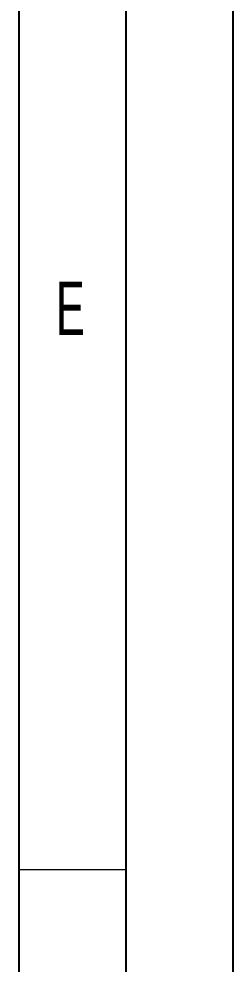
# Paper-space layout 'Sheet5' of a CAD drawing. Header units: millimetres. Extents: x 0 to 420, y 0 to 300.
# Drawn here: x 410 to 420, y 44.09 to 88.19 of the extents above; entities that cross this region are included whole.
import ezdxf

# ---------------------------------------------------------------- set-up
doc = ezdxf.new("R2010")
doc.units = ezdxf.units.MM
doc.layers.add('BORDER', color=7, linetype='Continuous')
doc.styles.add('SLDTEXTSTYLE0', font='TXT', dxfattribs={"width": 0.605})

psp = doc.layouts.new('Sheet5')

# ---------------------------------------------------------------- linework, layer by layer
at = {"layer": 'BORDER'}
for p, q in [((420, 0), (420, 297)), ((415.0000000000001, 5.000000000000004), (415.0000000000001, 291.9999999999999))]:
    psp.add_line(p, q, dxfattribs=at)
at = {"layer": 'BORDER', "lineweight": 25}
psp.add_line((409.9999999999999, 286.9999999999996), (410.0000000000001, 10.00000000000005), dxfattribs=at)
at = {"layer": 'BORDER', "color": 7, "linetype": 'Continuous', "lineweight": 18}
psp.add_line((410.0000000000031, 48.50000000000004), (415.0000000000031, 48.50000000000004), dxfattribs=at)

# ---------------------------------------------------------------- texts
at = {"layer": 'BORDER', "insert": (411.7288644849988, 75.93456482824423), "char_height": 2.5, "attachment_point": 1, "style": 'SLDTEXTSTYLE0'}
psp.add_mtext('E', dxfattribs=at)

doc.saveas('drawing.dxf')
